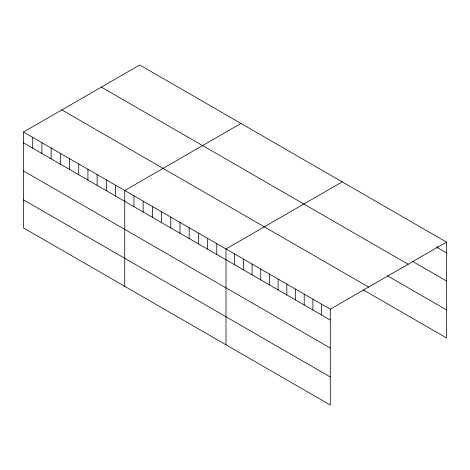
<?xml version="1.0" encoding="UTF-8"?>
<svg xmlns="http://www.w3.org/2000/svg" width="470" height="470" viewBox="0 0 470 470"><rect width="100%" height="100%" fill="white"/><g stroke="black" fill="none" stroke-linecap="round" stroke-linejoin="round"><path stroke-width="0.7" d="M23.5 132.07L330.293 309.195L330.293 405.022L23.5 227.897L23.5 132.07L139.708 64.977L446.5 242.103L446.5 337.93L363.304 289.896M240.951 123.428L124.738 190.52L124.738 286.348M342.189 181.878L225.982 248.971L225.982 344.798M330.293 309.195L446.5 242.103M436.565 247.173L446.5 252.913M412.349 261.25L446.5 280.966M101.361 87.12L408.148 264.24M387.515 275.82L446.5 309.871M61.852 109.927L368.639 287.053M23.5 142.88L330.293 320.005M23.5 170.939L330.293 348.059M23.5 199.844L330.293 376.969M437.805 246.45L437.805 247.896M321.598 304.178L321.598 314.988M312.903 299.155L312.903 309.965M304.213 294.138L304.213 304.948M295.518 289.12L295.518 299.93M286.829 284.103L286.829 294.913M278.134 279.086L278.134 289.896M269.445 274.063L269.445 284.873M260.75 269.046L260.75 279.856M252.061 264.028L252.061 274.838M243.366 259.011L243.366 269.821M234.671 253.988L234.671 264.798M216.776 243.66L216.776 254.47M207.576 238.343L207.576 249.153M198.369 233.032L198.369 243.842M189.169 227.715L189.169 238.525M179.963 222.404L179.963 233.214M170.757 217.087L170.757 227.903M161.557 211.776L161.557 222.586M152.351 206.465L152.351 217.275M143.15 201.148L143.15 211.958M133.944 195.837L133.944 206.647M115.538 185.209L115.538 196.019M106.332 179.893L106.332 190.703M97.131 174.582L97.131 185.392M87.925 169.265L87.925 180.075M78.725 163.954L78.725 174.764M69.519 158.637L69.519 169.447M60.313 153.326L60.313 164.136M51.113 148.009L51.113 158.825M41.906 142.698L41.906 153.508M32.706 137.387L32.706 148.197"/></g></svg>
